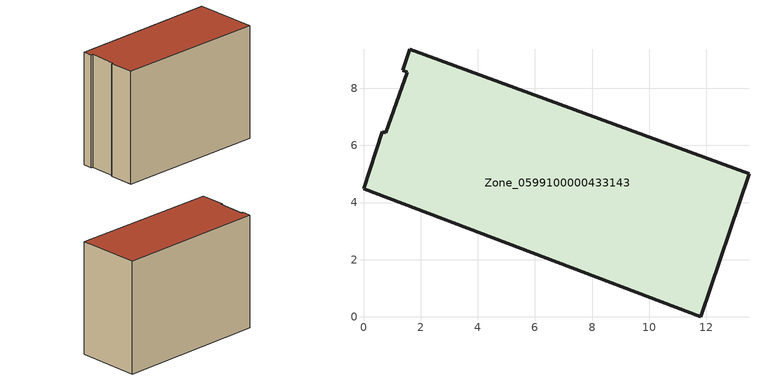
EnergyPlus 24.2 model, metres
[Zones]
Zone_0599100000433143
 floor ground (C_G): 0,4.49 0.66,6.49 0.77,6.45 1.54,8.57 1.38,8.63 1.62,9.37 13.49,5.01 11.8,0 z0
 wall outside (C_F): 1.62,9.37 1.38,8.63 1.54,8.57 0.77,6.45 0.66,6.49 0,4.49 11.8,0 13.49,5.01 1.62,9.37 z0:9.63
 roof outside (C_R): 0.66,6.49 0,4.49 11.8,0 13.49,5.01 1.62,9.37 1.38,8.63 1.54,8.57 0.77,6.45 z9.63
[BUILDING]
Pand.0599100000433143: North Axis=0; Terrain=City; Loads Convergence Tolerance Value=0.04; Temperature Convergence Tolerance Value=0.4; Solar Distribution=FullExterior; Maximum Number of Warmup Days=25; Minimum Number of Warmup Days=1
[Site:Location]
Rotterdam.The.Hague.AP_ZH_NLD Design_Conditions: Latitude=51.96; Longitude=4.45; Time Zone=1; Elevation=-4.5
[SITE:GROUNDTEMPERATURE:BUILDINGSURFACE]
18, 18, 18, 18, 18, 18, 18, 18, 18, 18, 18, 18
[MATERIAL] Thermal Absorptance=0.9; Solar Absorptance=0.7; Visible Absorptance=0.7
Name | Roughness | Thickness | Conductivity | Density | Specific Heat
G.TI.1946 | MediumSmooth | 0.15 | 1 | 540 | 1210
F.TI.1946 | Rough | 0.3 | 0.857143 | 1920 | 840
R.TI.1946 | MediumRough | 0.2 | 0.1 | 1500 | 1000
[CONSTRUCTION]
C_G: G.TI.1946
C_F: F.TI.1946
C_R: R.TI.1946
[ZONE]
Zone_0599100000433143: Type=1; Multiplier=1; Ceiling Height=Autocalculate; Volume=Autocalculate; Floor Area=autocalculate; Part of Total Floor Area=Yes
[ZONEINFILTRATION:DESIGNFLOWRATE]
Infil_Zone_0599100000433143: Zone or ZoneList or Space or SpaceList=Zone_0599100000433143; Schedule=AlwaysOn; Design Flow Rate Calculation Method=Flow/Area; Flow Rate per Floor Area=0.003; Constant Term Coefficient=1; Temperature Term Coefficient=0; Velocity Term Coefficient=0; Velocity Squared Term Coefficient=0
[HVACTEMPLATE:ZONE:IDEALLOADSAIRSYSTEM]
Zone_0599100000433143: Maximum Heating Supply Air Temperature=50; Minimum Cooling Supply Air Temperature=13; Maximum Heating Supply Air Humidity Ratio=0.0156; Minimum Cooling Supply Air Humidity Ratio=0.0077; Heating Limit=NoLimit; Cooling Limit=NoLimit; Dehumidification Control Type=ConstantSensibleHeatRatio; Cooling Sensible Heat Ratio=0.7; Dehumidification Setpoint=60; Humidification Control Type=None; Humidification Setpoint=30; Outdoor Air Method=None; Outdoor Air Flow Rate per Person=0.00944; Outdoor Air Flow Rate per Zone Floor Area=0; Outdoor Air Flow Rate per Zone=0; Demand Controlled Ventilation Type=None; Outdoor Air Economizer Type=NoEconomizer; Heat Recovery Type=None; Sensible Heat Recovery Effectiveness=0.7; Latent Heat Recovery Effectiveness=0.65
[ZONECONTROL:THERMOSTAT]
ThermostatControl_Zone_0599100000433143: Zone or ZoneList=Zone_0599100000433143; Control Type Schedule=DualSetpointControlType; Control 1=Thermostat_Zone_0599100000433143; Temperature Difference Between Cutout And Setpoint=0
[THERMOSTATSETPOINT:DUALSETPOINT]
Thermostat_Zone_0599100000433143: Heating Setpoint Temperature Schedule=HeatingSetpoint_Zone_0599100000433143; Cooling Setpoint Temperature Schedule=CoolingSetpoint_Zone_0599100000433143
[SCHEDULE:COMPACT]
HeatingSetpoint_Zone_0599100000433143: Through: 12/31, For: AllDays, Until: 24:00, 21
CoolingSetpoint_Zone_0599100000433143: Through: 12/31, For: AllDays, Until: 24:00, 24
DualSetpointControlType: Through: 12/31, For: AllDays, Until: 24:00, 4
AlwaysOn: Through: 12/31, For: AllDays, Until: 24:00, 1
